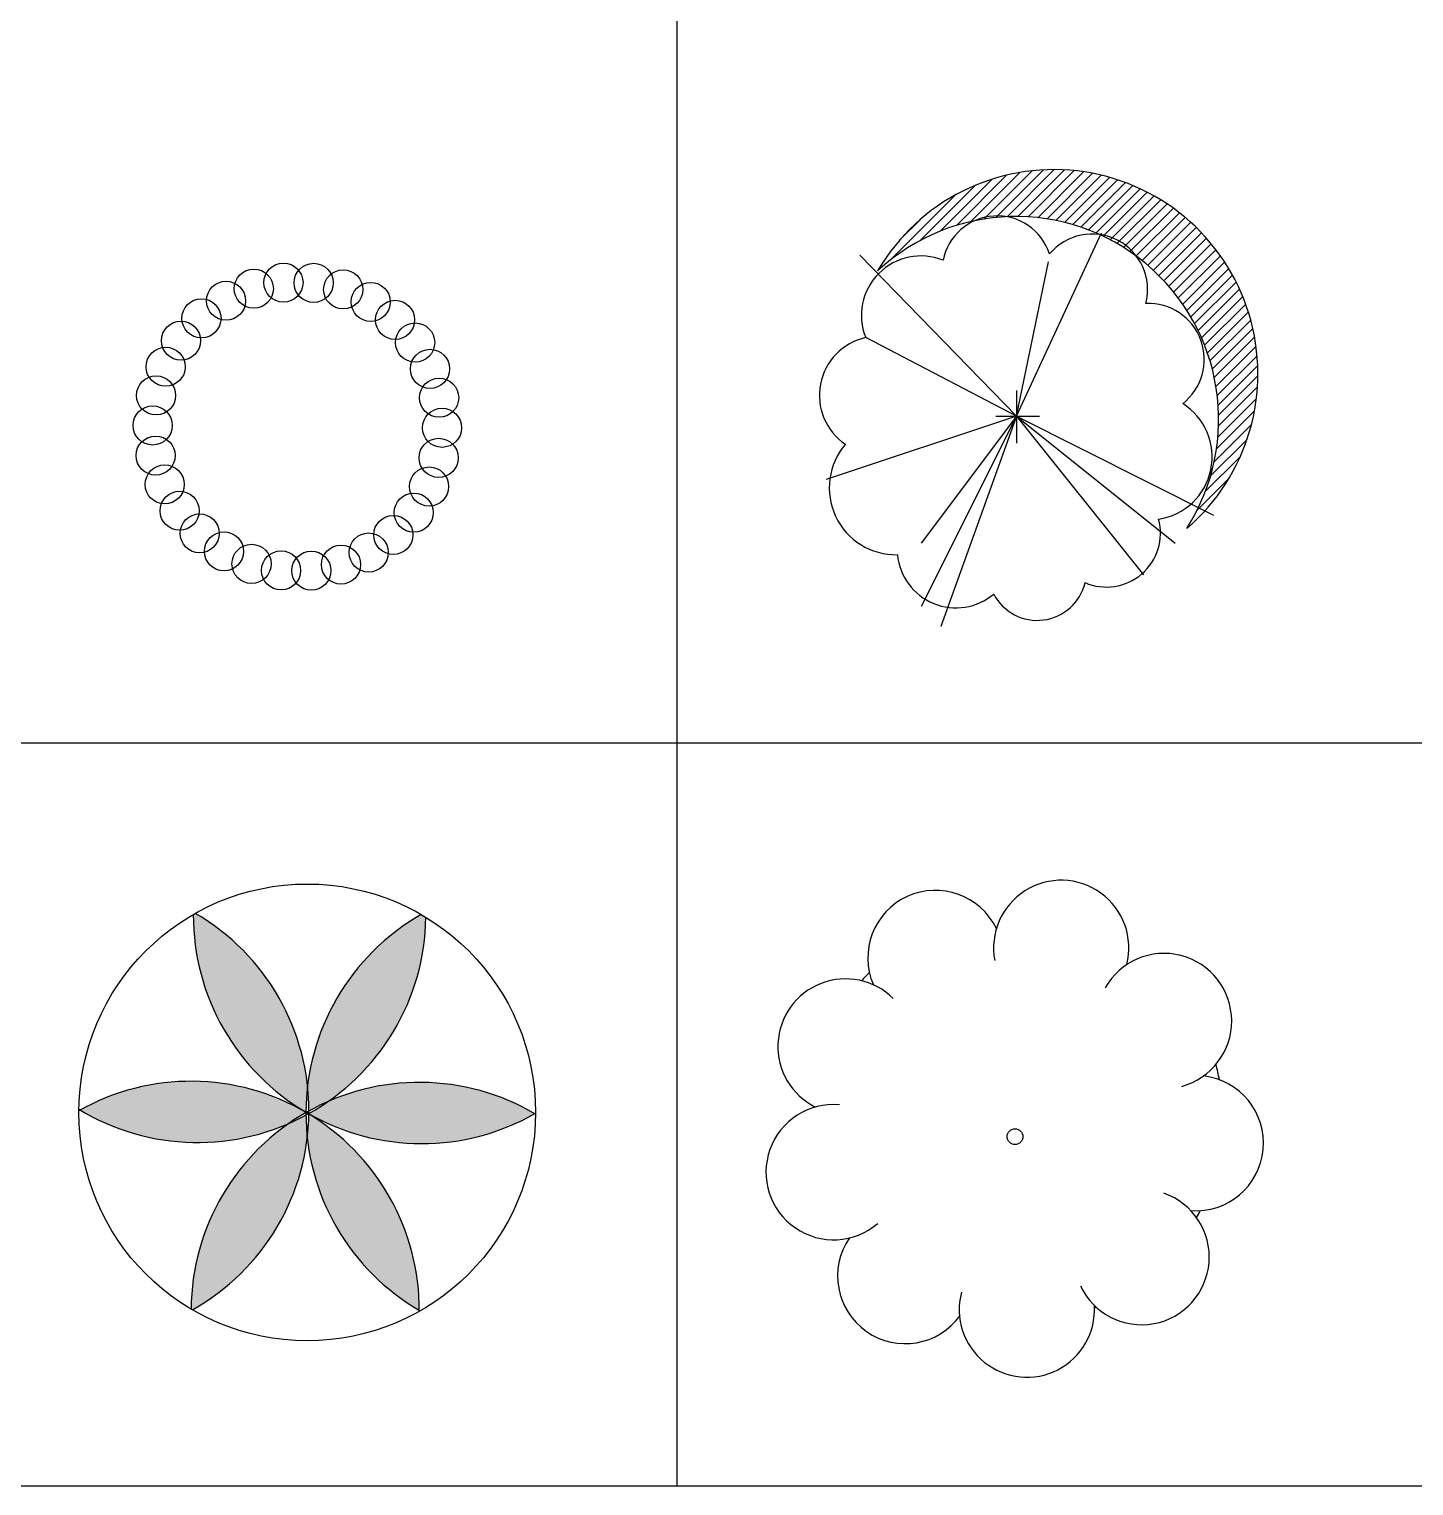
# Model space of a CAD drawing. Header units: millimetres. Extents: x -4017 to 59953, y -688 to 66564.
# Drawn here: x 51042 to 55443, y 9376 to 14005 of the extents above; entities that cross this region are included whole.
import ezdxf

# ---------------------------------------------------------------- set-up
doc = ezdxf.new("R2010")
doc.units = ezdxf.units.MM
doc.layers.add('www.cad-blocks.net', color=7, linetype='Continuous')

# ---------------------------------------------------------------- blocks, each defined once
blk = doc.blocks.new('A$C516926BB')
for p, q in [((55.5585, 38.5194), (55.5585, 0)), ((0, 2.361), (60.3118, 2.361)), ((0, 0), (62.4121, 0))]:
    blk.add_line(p, q)
blk = doc.blocks.new('A$C41FC41E0')
for centre in [(0.3835, 0.9583), (0.4777, 0.9776), (0.5738, 0.9768), (0.2953, 0.92), (0.6676, 0.956), (0.7551, 0.9162), (0.2171, 0.8641), (0.8325, 0.8591), (0.1522, 0.7932), (0.8962, 0.7871), (0.1035, 0.7103), (0.9436, 0.7035), (0.073, 0.6191), (0.9725, 0.6118), (0.0622, 0.5236), (0.9818, 0.5162), (0.0715, 0.4279), (0.971, 0.4206), (0.1004, 0.3363), (0.9406, 0.3295), (0.1478, 0.2526), (0.8918, 0.2466), (0.2116, 0.1807), (0.8269, 0.1757), (0.2889, 0.1235), (0.3764, 0.0837), (0.6606, 0.0814), (0.7487, 0.1198), (0.4702, 0.063), (0.5664, 0.0622)]:
    blk.add_circle(centre, 0.0622)
blk = doc.blocks.new('A$C78D71F22')
for p, q in [((0.4776, 1.2866), (0.6337, 1.4426)), ((0.5191, 1.2946), (0.6724, 1.448)), ((0.5575, 1.2996), (0.7087, 1.4508)), ((0.5934, 1.3021), (0.743, 1.4517)), ((0.6274, 1.3027), (0.7755, 1.4508)), ((0.6597, 1.3015), (0.8066, 1.4485)), ((0.6905, 1.2989), (0.8363, 1.4448)), ((0.72, 1.295), (0.8649, 1.4399)), ((0.3178, 1.227), (0.4927, 1.4019)), ((0.3804, 1.2561), (0.5455, 1.4212)), ((0.4321, 1.2744), (0.5917, 1.4341)), ((0.7483, 1.29), (0.8924, 1.434)), ((0.7756, 1.2839), (0.9189, 1.4271)), ((0.8019, 1.2768), (0.9444, 1.4193)), ((0.8273, 1.2688), (0.9692, 1.4106)), ((0.8519, 1.2599), (0.9931, 1.4011)), ((0.8756, 1.2502), (1.0162, 1.3908)), ((0.2212, 1.1638), (0.4281, 1.3707)), ((0.8986, 1.2398), (1.0386, 1.3798)), ((0.9209, 1.2286), (1.0603, 1.3681)), ((0.9424, 1.2168), (1.0814, 1.3557)), ((0.9633, 1.2042), (1.1017, 1.3427)), ((0.9835, 1.191), (1.1215, 1.329)), ((1.0031, 1.1772), (1.1406, 1.3147)), ((1.022, 1.1627), (1.159, 1.2997)), ((0.2517, 1.2277), (0.3175, 1.2935)), ((1.0403, 1.1476), (1.1769, 1.2842)), ((1.058, 1.1319), (1.1941, 1.268)), ((1.0751, 1.1155), (1.2107, 1.2512)), ((1.0915, 1.0986), (1.2268, 1.2338)), ((1.1074, 1.081), (1.2422, 1.2158)), ((0.623, 0.6682), (0.1249, 1.1796)), ((1.1226, 1.0628), (1.2569, 1.1972)), ((1.1372, 1.044), (1.2711, 1.178)), ((1.1512, 1.0246), (1.2846, 1.1581)), ((1.1645, 1.0045), (1.2975, 1.1375)), ((1.1772, 0.9838), (1.3097, 1.1163)), ((1.1892, 0.9624), (1.3213, 1.0945)), ((1.2005, 0.9402), (1.3321, 1.0719)), ((1.211, 0.9174), (1.3421, 1.0485)), ((1.2208, 0.8938), (1.3514, 1.0244)), ((1.2299, 0.8694), (1.3599, 0.9995)), ((1.238, 0.8442), (1.3675, 0.9737)), ((1.2453, 0.818), (1.3742, 0.9469)), ((0.623, 0.6682), (0.1438, 0.9177)), ((1.2516, 0.7909), (1.3799, 0.9192)), ((1.2569, 0.7628), (1.3844, 0.8903)), ((1.261, 0.7335), (1.3878, 0.8603)), ((1.2639, 0.703), (1.3898, 0.8289)), ((1.2653, 0.671), (1.3903, 0.7959)), ((1.2651, 0.6374), (1.3889, 0.7612)), ((1.263, 0.6018), (1.3855, 0.7243)), ((0.623, 0.6682), (0.3821, 0)), ((0.623, 0.6682), (1.2495, 0.3533)), ((1.2585, 0.564), (1.3794, 0.6848)), ((1.2512, 0.5232), (1.3699, 0.6419)), ((1.2399, 0.4785), (1.3557, 0.5943)), ((1.223, 0.4283), (1.3341, 0.5393)), ((1.1967, 0.3685), (1.2979, 0.4697))]:
    blk.add_line(p, q)
at = {"linetype": 'ByBlock'}
for p, q in [((0.623, 0.6682), (0.8928, 1.2509)), ((0.623, 0.6682), (0.7245, 1.159)), ((0.623, 0.7499), (0.623, 0.5827)), ((0.623, 0.6682), (0.0182, 0.4666)), ((0.623, 0.6682), (0.3206, 0.0634)), ((0.623, 0.6682), (0.3206, 0.265)), ((0.5577, 0.6682), (0.6961, 0.6682)), ((0.623, 0.6682), (1.0262, 0.1642)), ((0.623, 0.6682), (1.127, 0.265))]:
    blk.add_line(p, q, dxfattribs=at)
for centre, radius, start, end in [((0.7419, 0.8033), 0.6484, 310.623, 149.745), ((0.6209, 0.6582), 0.6445, 327.4265, 132.9415)]:
    blk.add_arc(centre, radius, start, end)
for centre, radius, start, end in [((0.5615, 1.1293), 0.1753, 18.1341, 168.6855), ((0.8634, 1.0705), 0.1765, 345.5863, 140.0383), ((0.319, 0.9884), 0.189, 68.0749, 201.981), ((1.0415, 0.8484), 0.1783, 307.9832, 92.2958), ((0.1844, 0.7344), 0.1878, 102.5186, 235.9334), ((1.0449, 0.5386), 0.2, 278.558, 57.8775), ((0.2406, 0.4404), 0.2126, 139.3701, 271.0524), ((0.9091, 0.2964), 0.1714, 246.5482, 15.0343), ((0.4304, 0.2457), 0.1867, 185.4515, 310.1288), ((0.689, 0.1753), 0.1561, 207.654, 346.6097)]:
    blk.add_arc(centre, radius, start, end, dxfattribs=at)
blk = doc.blocks.new('A$C3FC339A6')
h = blk.add_hatch(color=256)
h.paths.add_polyline_path([(0.7925, 0.7607, -0.024994), (0.731, 0.7223, -0.000289), (0.731, 0.7214, 0.26461), (1.4489, 0.7219, 0.239506)])
h.paths.add_polyline_path([(0.6672, 0.6907, -0.022195), (0.7216, 0.7251, -0.000286), (0.7216, 0.726, 0.264525), (0.004, 0.7335, 0.242401)])
h.paths.add_polyline_path([(0.7216, 0.7268, -0.028679), (0.7267, 0.8098, 0.238169), (0.3701, 1.3584, 0.002506), (0.3637, 1.3548, 0.266688)])
h.paths.add_polyline_path([(0.7267, 0.8098, -0.027419), (0.731, 0.7304, -0.023604), (0.7925, 0.7607, 0.241464), (1.1029, 1.3458, 0.005901), (1.0882, 1.3546, 0.237928)])
h.paths.add_polyline_path([(1.0819, 0.0969, 0.263589), (0.731, 0.7204, -0.026042), (0.7259, 0.6451, 0.237877)])
h.paths.add_polyline_path([(0.3567, 0.1008, 0.001687), (0.361, 0.0983, 0.239412), (0.7259, 0.6451, -0.024893), (0.7217, 0.7171, -0.02086), (0.6672, 0.6907, 0.243196)])
blk.add_circle((0.7258, 0.7258), 0.7258)
for centre, start, end in [((0.3772, 1.356), 238.6906, 359.2005), ((0.0053, 0.731), 299.3465, 59.8261), ((1.0895, 1.3524), 179.8151, 299.9208), ((1.4474, 0.7239), 119.6682, 240.0429), ((0.3562, 0.0989), 359.5616, 119.3879), ((1.0825, 0.0954), 59.4394, 179.5753)]:
    blk.add_arc(centre, 0.7258, start, end)
blk = doc.blocks.new('A$C2FDA2BCF')
blk.add_circle((0.7906, 0.7635), 0.0251)
for centre, radius, start, end in [((0.9376, 1.3635), 0.215, 345.7688, 190.6931), ((0.5379, 1.3315), 0.215, 25.7688, 203.3845), ((1.2643, 1.1311), 0.215, 285.1672, 150.6931), ((0.2522, 1.0501), 0.215, 45.1672, 243.3845), ((0.7955, 0.8261), 0.6556, 135.513, 138.6728), ((0.7955, 0.8261), 0.6556, 10.4101, 14.7797), ((1.3652, 0.743), 0.215, 265.7688, 83.3845), ((0.2143, 0.6509), 0.215, 85.1672, 310.6931), ((1.1931, 0.3809), 0.215, 205.1672, 70.6931), ((0.7955, 0.8261), 0.6556, 330.8012, 333.0034), ((0.4419, 0.3208), 0.215, 145.6965, 324.3366), ((0.7955, 0.8261), 0.6556, 215.8703, 215.8876), ((0.8284, 0.2141), 0.215, 165.1672, 3.3845), ((0.7955, 0.8261), 0.6556, 253.941, 254.1627), ((0.7955, 0.8261), 0.6556, 292.2181, 292.7312)]:
    blk.add_arc(centre, radius, start, end)

msp = doc.modelspace()

# ---------------------------------------------------------------- block references
at = {"xscale": 1000, "yscale": 1000, "zscale": 1000}
for name, p in [('A$C78D71F22', (53556.6, 12106.9)), ('A$C41FC41E0', (51372.2, 12221.9)), ('A$C2FDA2BCF', (53384.2, 9721.7)), ('A$C3FC339A6', (51199.7, 9836.6))]:
    msp.add_blockref(name, p, dxfattribs=at)
at = {"layer": 'www.cad-blocks.net', "color": 155, "true_color": 0x546d8e, "xscale": 1000, "yscale": 1000, "zscale": 1000}
msp.add_blockref('A$C516926BB', (-2458.7, 9375.6), dxfattribs=at)

doc.saveas('drawing.dxf')
